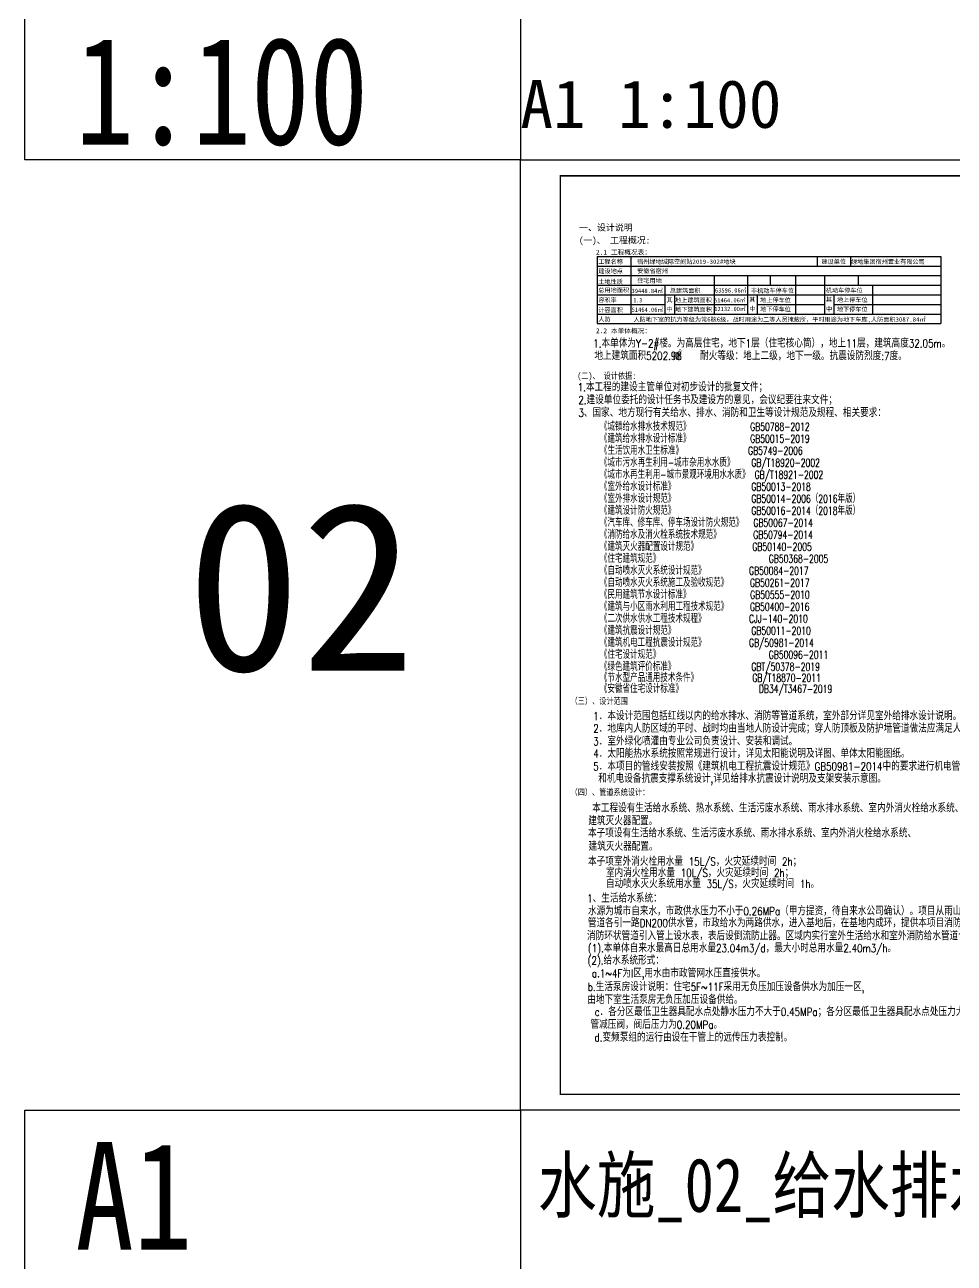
# Model space of a CAD drawing. Extents: x 27938 to 1507990, y 110129 to 923079.
# Drawn here: x 575451 to 633589, y 573500 to 650900 of the extents above; entities that cross this region are included whole.
import ezdxf
from ezdxf.enums import TextEntityAlignment as Align

# ---------------------------------------------------------------- set-up
doc = ezdxf.new("R2010")
doc.units = 0
doc.header["$LTSCALE"] = 1000
doc.header["$MEASUREMENT"] = 0
for name, color, linetype in [('0s_水标注', 7, 'Continuous'), ('7', 7, 'Continuous'), ('DIM_SYMB', 3, 'Continuous'), ('PUB_TEXT', 4, 'Continuous'), ('图框', 140, 'Continuous'), ('导图字', 7, 'Continuous')]:
    doc.layers.add(name, color=color, linetype=linetype)
doc.layers.add('yichutu', color=7, linetype='Continuous', true_color=0xffffff, plot=False)
doc.styles.add('-黑体', font='simhei.ttf', dxfattribs={"width": 0.8})
doc.styles.add('_TCH_LABEL', font='simhei.ttf')
doc.styles.add('C', font='simhei.ttf')
doc.styles.add('CC', font='', dxfattribs={"height": 400})
doc.styles.add('HZ', font='txt', dxfattribs={"bigfont": 'hztxt'})
doc.styles.add('文字说明', font='GBENOR', dxfattribs={"width": 0.8, "bigfont": 'HZTXT'})
doc.styles.add('黑体', font='simhei.ttf')
doc.styles.get('CC').set_extended_font_data('SimSun')

# ---------------------------------------------------------------- blocks, each defined once
blk = doc.blocks.new('TK')
at = {"layer": '图框'}
blk.add_lwpolyline([(465375, 548714), (549475, 548714), (549475, 489314), (465375, 489314)], close=True, dxfattribs=at)
blk.add_lwpolyline([(465375, 548714), (549475, 548714), (549475, 489314), (465375, 489314)], close=True, dxfattribs=at)
at = {"layer": '图框', "const_width": 100}
blk.add_lwpolyline([(548475, 490314), (548475, 547714), (467875, 547714), (467875, 490314)], close=True, dxfattribs=at)
blk = doc.blocks.new('yct-841-594-84100-59399.9999999999-100-1000.0')
at = {"layer": 'yichutu', "color": 7, "true_color": 0xffffff}
blk.add_lwpolyline([(0, 0), (0, 59400), (84100, 59400), (84100, 0)], close=True, dxfattribs=at)
at = {"layer": 'yichutu', "color": 7, "true_color": 0xffffff, "style": '_TCH_LABEL'}
blk.add_text('A1 1:100', height=3000, dxfattribs=at).set_placement((0, 61400))

msp = doc.modelspace()

# ---------------------------------------------------------------- linework, layer by layer
at = {"layer": '7'}
for p, q in [((611258.5, 636423.5), (632742.5, 636423.5)), ((611258.5, 636423.5), (611258.5, 632223.5)), ((613358.5, 636423.5), (613358.5, 632823.5)), ((625016.1, 636423.5), (625016.1, 635823.5)), ((627097.1, 636423.5), (627097.1, 635823.5)), ((632742.5, 636423.5), (632742.5, 632223.5)), ((611258.5, 635823.5), (632742.5, 635823.5)), ((611258.5, 635223.5), (632742.5, 635223.5)), ((618566.6, 635223.5), (618566.6, 632823.5)), ((620666.3, 635223.5), (620666.3, 632823.5)), ((622066.3, 635223.5), (622066.3, 634623.5)), ((623666.3, 635223.5), (623666.3, 632823.5)), ((625466.3, 635223.5), (625466.3, 632823.5)), ((627569.1, 635223.5), (627569.1, 634623.5)), ((615486.3, 634623.5), (615486.3, 632823.5)), ((616086.3, 634023.5), (616086.3, 632823.5)), ((621266.3, 634023.5), (621266.3, 632823.5)), ((626066.3, 634023.5), (626066.3, 632823.5)), ((628466.3, 634623.5), (628466.3, 632823.5)), ((611258.5, 632823.5), (632742.5, 632823.5)), ((611258.5, 632223.5), (632742.5, 632223.5))]:
    msp.add_line(p, q, dxfattribs=at)
at = {"layer": '7', "color": 0}
for p, q in [((611258.5, 634623.5), (632742.5, 634623.5)), ((611258.5, 634023.5), (632742.5, 634023.5)), ((611258.5, 633423.5), (615486.3, 633423.5)), ((616086.3, 633423.5), (620666.3, 633423.5)), ((621266.3, 633423.5), (625466.3, 633423.5)), ((626066.3, 633423.5), (632742.5, 633423.5))]:
    msp.add_line(p, q, dxfattribs=at)
at = {"layer": '图框', "color": 2}
for points in [[(606450.6, 642457), (575450.6, 642457), (575450.6, 660457), (606450.6, 660457)], [(606450.6, 565057), (575450.6, 565057), (575450.6, 583057), (606450.6, 583057)]]:
    msp.add_lwpolyline(points, close=True, dxfattribs=at)

# ---------------------------------------------------------------- block references
msp.add_blockref('TK', (141075.6, 93743.3))
at = {"layer": 'yichutu'}
msp.add_blockref('yct-841-594-84100-59399.9999999999-100-1000.0', (606450.6, 583057), dxfattribs=at)

# ---------------------------------------------------------------- texts
at = {"layer": '0s_水标注', "width": 0.8}
for s, height, style, p in [('1.本单体为Y-2#楼。为高层住宅，地下1层（住宅核心筒），地上11层，建筑高度32.05m。', 500, 'HZ', (611009.3, 630737)), ('耐火等级：地上二级，地下一级。抗震设防烈度:7度。', 500, 'HZ', (617688.4, 629947.1)), ('    1．本设计范围包括红线以内的给水排水、消防等管道系统，室外部分详见室外给排水设计说明。', 500, 'HZ', (609458.9, 607447.6)), ('    2．地库内人防区域的平时、战时均由当地人防设计完成；穿人防顶板及防护墙管道做法应满足人防设计院相关图纸及设计要求。 ', 500, 'HZ', (609458.9, 606666)), ('    5．本项目的管线安装按照《建筑机电工程抗震设计规范》GB50981-2014中的要求进行机电管线抗震支撑系统', 500, 'HZ', (609458.9, 604297.6)), ('和机电设备抗震支撑系统设计,详见给排水抗震设计说明及支架安装示意图。', 500, 'HZ', (611326.6, 603536.7)), ('（四）、管道系统设计： ', 400, '-黑体', (609590.1, 602741.8)), ('水源为城市自来水，市政供水压力不小于0.26MPa（甲方提资，待自来水公司确认）。项目从雨山路、经八路市政供水', 499.995, 'HZ', (610680.3, 595251.3)), ('管道各引一路DN200供水管，市政给水为两路供水，进入基地后，在基地内成环，提供本项目消防用水和生活用水。', 499.995, 'HZ', (610674.2, 594510.1)), ('消防环状管道引入管上设水表，表后设倒流防止器。区域内实行室外生活给水和室外消防给水管道合用系统。', 499.995, 'HZ', (610620.9, 593698)), ('(2).给水系统形式：', 500, 'HZ', (610657, 592166.8)), ('   c．各分区最低卫生器具配水点处静水压力不大于0.45MPa；各分区最低卫生器具配水点处压力大于0.20MPa设支', 500, 'HZ', (609934.5, 588959.3)), ('管减压阀，阀后压力为0.20MPa。', 500, 'HZ', (610833.8, 588159.3)), ('   d.变频泵组的运行由设在干管上的远传压力表控制。', 500, 'HZ', (609926, 587359.3))]:
    msp.add_text(s, height=height, dxfattribs=dict(at, style=style)).set_placement(p)
at = {"layer": '0s_水标注', "color": 0, "width": 0.8}
for s, height, style, p in [('地上建筑面积5202.98      。', 500, 'HZ', (611080.4, 629955.6)), ('(二)、 设计依据:', 400, '-黑体', (610013.5, 628765.5)), ('1.本工程的建设主管单位对初步设计的批复文件；', 500, 'HZ', (610034.4, 627996)), ('2.建设单位委托的设计任务书及建设方的意见，会议纪要往来文件；', 500, 'HZ', (610077.3, 627196)), ('3、国家、地方现行有关给水、排水、消防和卫生等设计规范及规程、相关要求：', 500, 'HZ', (610077.3, 626396)), ('（三）、设计范围', 400, '-黑体', (609590.1, 608442.2)), ('    3．室外绿化喷灌由专业公司负责设计、安装和调试。', 500, 'HZ', (609458.9, 605866)), ('    4．太阳能热水系统按照常规进行设计，详见太阳能说明及详图、单体太阳能图纸。', 500, 'HZ', (609458.9, 605097.6)), ('本子项设有生活给水系统、生活污废水系统、雨水排水系统、室内外消火栓给水系统、', 499.995, 'HZ', (610681.9, 600121.4)), ('本子项室外消火栓用水量 15L/S，火灾延续时间 2h；', 499.995, 'HZ', (610681.9, 598351.5)), ('室内消火栓用水量 10L/S，火灾延续时间 2h；', 499.995, 'HZ', (611802.2, 597648)), ('自动喷水灭火系统用水量 35L/S，火灾延续时间 1h。', 499.995, 'HZ', (611802.2, 596957.6)), ('(1).本单体自来水最高日总用水量23.04m3/d，最大小时总用水量2.40m3/h。', 499.995, 'HZ', (610675.7, 592936.4)), ('   a.1~4F为I区,用水由市政管网水压直接供水。', 499.995, 'HZ', (609759.7, 591366.8)), ('b.生活泵房设计说明：住宅5F~11F采用无负压加压设备供水为加压一区,', 499.995, 'HZ', (610665.1, 590514.6)), ('由地下室生活泵房无负压加压设备供给。', 499.995, 'HZ', (610637.6, 589714.6))]:
    msp.add_text(s, height=height, dxfattribs=dict(at, style=style)).set_placement(p)
at = {"layer": '0s_水标注', "color": 7, "style": 'HZ', "width": 0.8}
for s, height, p in [('   本工程设有生活给水系统、热水系统、生活污废水系统、雨水排水系统、室内外消火栓给水系统、自动喷水灭火系统、', 499.995, (609778.9, 601684)), ('建筑灭火器配置。', 499.99, (610700, 600884)), ('建筑灭火器配置。', 499.99, (610717.6, 599287)), ('1、生活给水系统：', 499.99, (610630, 596051.2))]:
    msp.add_text(s, height=height, dxfattribs=at).set_placement(p)
at = {"layer": '0s_水标注', "insert": (610120.1, 638430.1), "char_height": 399.913, "width": 21570.464, "attachment_point": 1, "line_spacing_factor": 1.200263, "style": 'HZ'}
msp.add_mtext('{\\fSimHei|b0|i0|c134|p2;一、设计说明\\P(一)、 工程概况:}', dxfattribs=at)
at = {"layer": '7', "style": 'CC'}
for s, height, p in [('2.1 工程概况表：', 300, (611172.3, 636536.1)), ('工程名称', 274.29, (611326.6, 635959.9)), ('宿州绿地城际空间站2019-302#地块', 274.286, (613758.2, 635959.9)), ('建设单位', 274.29, (625281.3, 635959.9)), ('建设地点', 274.29, (611326.6, 635374.8)), ('安徽省宿州', 274.29, (613758.2, 635374.8)), ('土地性质', 274.29, (611326.6, 634709.9)), ('住宅用地', 274.29, (613758.2, 634774.8)), ('计容面积', 274.29, (611326.6, 632943.7)), ('中', 274.3, (615587.4, 632974.4)), ('地下建筑面积', 274.29, (616128.4, 632974.4)), ('中', 274.3, (620767.4, 633015.3)), ('地下停车位', 274.29, (621448.5, 632994.9)), ('中', 274.3, (625567.4, 633005.1)), ('地下停车位', 274.29, (626248.5, 632984.6)), ('人防地下室的抗力等级为常6核6级，战时用途为二等人员掩蔽所，平时用途为地下车库,人防面积3087.84㎡', 274.286, (613526.4, 632347.3))]:
    msp.add_text(s, height=height, dxfattribs=at).set_placement(p)
at = {"layer": '7', "color": 0, "style": 'CC'}
for s, height, p in [('绿地集团宿州置业有限公司 ', 274.286, (627132.3, 635959.9)), ('总用地面积', 274.29, (611326.6, 634179.9)), ('总建筑面积', 274.29, (615798.4, 634156.7)), ('非机动车停车位', 274.29, (620876.3, 634148.4)), ('机动车停车位', 274.29, (625557.6, 634164.7)), ('容积率', 274.29, (611326.6, 633555.7)), ('其', 274.3, (615587.4, 633565.9)), ('地上建筑面积', 274.29, (616124.5, 633555.7)), ('其', 274.3, (620767.4, 633586.4)), ('地上停车位', 274.29, (621448.5, 633566)), ('其', 274.3, (625567.4, 633590.3)), ('地上停车位', 274.29, (626248.5, 633576.3)), ('人防', 274.29, (611326.6, 632361.4)), ('2.2 本单体概况：', 300, (611172.3, 631626.3))]:
    msp.add_text(s, height=height, dxfattribs=at).set_placement(p)
for s, width, p in [('39448.84㎡', 0.9, (613404.9, 634133.5)), ('63596.06㎡', 0.9, (618620.9, 634164.7)), ('1.3', 0.8, (613526.4, 633555.7)), ('51464.06㎡', 0.9, (618566.6, 633547.2))]:
    msp.add_text(s, height=274.29, dxfattribs=dict(at, width=width)).set_placement(p)
at = {"layer": '7', "style": 'CC', "width": 0.9}
for s, p in [('51464.06㎡', (613412.8, 632954)), ('12132.00㎡', (618574.8, 633005.1))]:
    msp.add_text(s, height=274.29, dxfattribs=at).set_placement(p)
at = {"layer": 'DIM_SYMB', "color": 6, "style": 'C'}
msp.add_text('02', height=10514.77, dxfattribs=at).set_placement((585567.5, 610540.8))
at = {"layer": 'PUB_TEXT', "color": 0}
for s, height, style, width, p in [('m', 699.8, '文字说明', 0.8, (615985.4, 629938.8)), ('   《城镇给水排水技术规范》           GB50788-2012', 500, 'HZ', 0.7, (610405.9, 625530.2)), ('   《建筑给水排水设计标准》           GB50015-2019', 500, 'HZ', 0.7, (610405.9, 624780.2)), ('   《生活饮用水卫生标准》            GB5749-2006', 500, 'HZ', 0.7, (610405.9, 624030.2)), ('   《城市污水再生利用-城市杂用水水质》   GB/T18920-2002', 500, 'HZ', 0.7, (610405.9, 623280.2)), ('   《城市水再生利用-城市景观环境用水水质》 GB/T18921-2002', 500, 'HZ', 0.7, (610405.9, 622530.2)), ('   《室外给水设计标准》              GB50013-2018', 500, 'HZ', 0.7, (610405.9, 621780.2)), ('   《室外排水设计规范》              GB50014-2006（2016年版）', 500, 'HZ', 0.7, (610405.9, 621030.2)), ('   《建筑设计防火规范》              GB50016-2014（2018年版）', 500, 'HZ', 0.7, (610405.9, 620280.2)), ('   《汽车库、修车库、停车场设计防火规范》  GB50067-2014', 500, 'HZ', 0.7, (610405.9, 619530.2)), ('   《消防给水及消火栓系统技术规范》      GB50794-2014', 500, 'HZ', 0.7, (610405.9, 618780.2)), ('   《建筑灭火器配置设计规范》          GB50140-2005', 500, 'HZ', 0.7, (610405.9, 618030.2)), ('   《住宅建筑规范》                    GB50368-2005', 500, 'HZ', 0.7, (610405.9, 617280.2)), ('   《自动喷水灭火系统设计规范》        GB50084-2017', 500, 'HZ', 0.7, (610405.9, 616530.2)), ('   《自动喷水灭火系统施工及验收规范》    GB50261-2017', 500, 'HZ', 0.7, (610405.9, 615780.2)), ('   《民用建筑节水设计标准》           GB50555-2010', 500, 'HZ', 0.7, (610405.9, 615030.2)), ('   《建筑与小区雨水利用工程技术规范》    GB50400-2016', 500, 'HZ', 0.7, (610405.9, 614280.2)), ('   《二次供水供水工程技术规程》        CJJ-140-2010', 500, 'HZ', 0.7, (610405.9, 613530.2)), ('   《建筑抗震设计规范》              GB50011-2010', 500, 'HZ', 0.7, (610405.9, 612780.2)), ('   《建筑机电工程抗震设计规范》        GB/50981-2014', 500, 'HZ', 0.7, (610405.9, 612030.2)), ('   《住宅设计规范》                    GB50096-2011', 500, 'HZ', 0.7, (610405.9, 611280.2)), ('   《绿色建筑评价标准》              GBT/50378-2019', 500, 'HZ', 0.7, (610405.9, 610530.2)), ('   《节水型产品通用技术条件》          GB/T18870-2011', 500, 'HZ', 0.7, (610405.9, 609835.9)), ('   《安徽省住宅设计标准》              DB34/T3467-2019', 500, 'HZ', 0.7, (610405.9, 609145.9))]:
    msp.add_text(s, height=height, dxfattribs=dict(at, style=style, width=width)).set_placement(p)
at = {"layer": 'PUB_TEXT', "color": 0, "style": '文字说明', "width": 0.8}
msp.add_text('2', height=349.9, dxfattribs=at).set_placement((616445.5, 630434.8), align=Align.MIDDLE)
at = {"layer": '图框', "color": 2, "style": '黑体', "width": 0.8}
for s, p in [('1:100', (578613.7, 643413.6)), ('A1', (578613.7, 574339.7))]:
    msp.add_text(s, height=6729.45, dxfattribs=at).set_placement(p)
at = {"layer": '导图字', "color": 1, "style": '黑体', "width": 0.8}
msp.add_text('水施_02_给水排水施工图设计说明（一）_A1', height=3364.726, dxfattribs=at).set_placement((607551.6, 576708.6))

doc.saveas('drawing.dxf')
